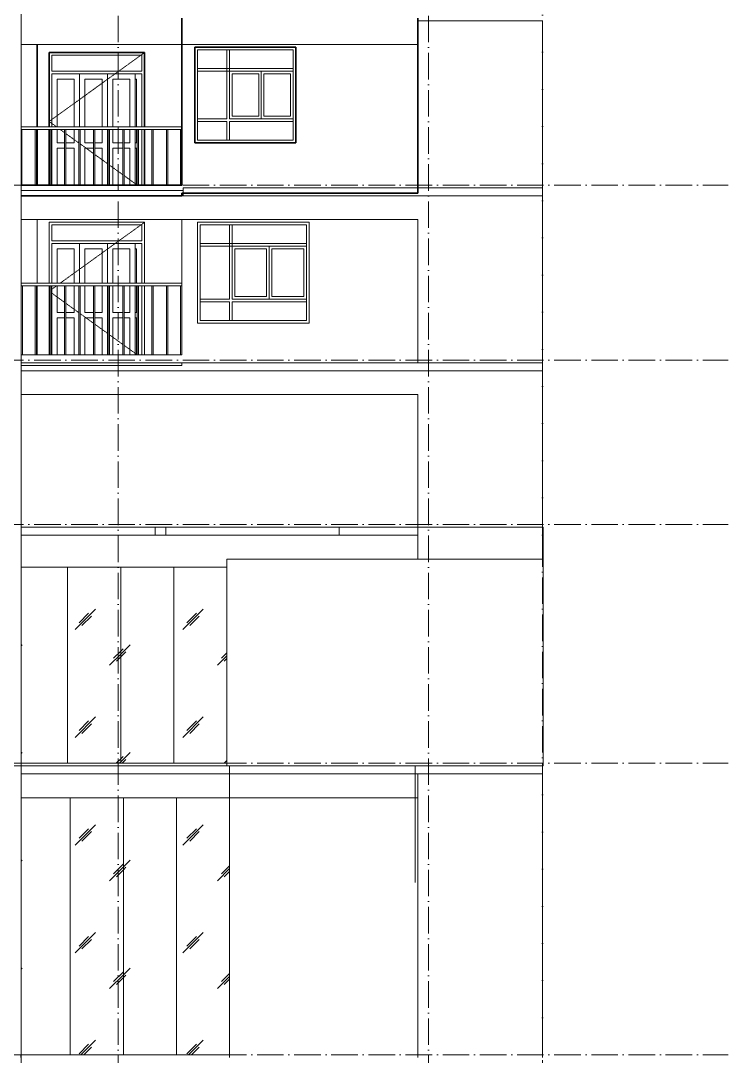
# Model space of a CAD drawing. Header units: millimetres. Extents: x -99196 to 12099, y -10111 to 93550.
# Drawn here: x -1335 to 11999, y 5475 to 25000 of the extents above; entities that cross this region are included whole.
import ezdxf
from ezdxf.xclip import XClip

# ---------------------------------------------------------------- set-up
doc = ezdxf.new("R2010")
doc.units = ezdxf.units.MM
doc.header["$XCLIPFRAME"] = 0
for name, pattern in [('Dash 1_16_', [3.175, 1.5875, -1.5875]), ('Dash 1_16__2_', [3.175, 1.5875, -1.5875]), ('Grid Line', [14, 10, -2, 0, -2])]:
    doc.linetypes.add(name, pattern=pattern)
for name, color, linetype, lineweight in [('CUA', 31, 'Continuous', 9), ('KINH', 152, 'Continuous', 5), ('NET CAT', 3, 'Continuous', 5), ('NET CATConcrete', 3, 'Continuous', 5), ('NET THAY 1', 41, 'Continuous', 5), ('NET THAY 2', 55, 'Continuous', 5), ('NET-THAY', 2, 'Continuous', 15), ('TRUC', 225, 'Continuous', 5)]:
    doc.layers.add(name, color=color, linetype=linetype, lineweight=lineweight)
pattern_1 = [(45, (-36758.4, 1401.6), (0, 2032), [253.59, -2620.09]), (45, (-36813.6, 1456.7), (0, 2032), [253.59, -2620.09]), (45, (-36889.5, 1325.7), (0, 2032), [546.2, -2327.48]), (45, (-38140.2, 2763), (0, 2032), [253.59, -2620.09]), (45, (-38195.4, 2818.2), (0, 2032), [253.59, -2620.09]), (45, (-38271.2, 2687.1), (0, 2032), [546.2, -2327.48])]

# ---------------------------------------------------------------- blocks, each defined once
blk = doc.blocks.new('System Panel - Glazed-V176-MẶT ĐỨNG 14-1')
at = {"layer": 'KINH'}
h = blk.add_hatch(dxfattribs=at)
h.set_pattern_fill('FP_1', color=256, style=0, pattern_type=2)
h.set_pattern_definition(pattern_1)
h.paths.add_polyline_path([(2599, 5500), (2599, 10350), (1599, 10350), (1599, 5500)], flags=0)
at = {"layer": 'KINH', "color": 250}
blk.add_line((1599, 10350), (1599, 5500), dxfattribs=at)
blk = doc.blocks.new('System Panel - Glazed-V177-MẶT ĐỨNG 14-1')
at = {"layer": 'KINH'}
h = blk.add_hatch(dxfattribs=at)
h.set_pattern_fill('FP_1', color=256, style=0, pattern_type=2)
h.set_pattern_definition(pattern_1)
h.paths.add_polyline_path([(1599, 5500), (1599, 10350), (599, 10350), (599, 5500)], flags=0)
at = {"layer": 'KINH', "color": 250}
for p, q in [((599, 10350), (599, 5500)), ((1599, 5500), (1599, 10350))]:
    blk.add_line(p, q, dxfattribs=at)
blk = doc.blocks.new('System Panel - Glazed-V178-MẶT ĐỨNG 14-1')
at = {"layer": 'KINH'}
h = blk.add_hatch(dxfattribs=at)
h.set_pattern_fill('FP_1', color=256, style=0, pattern_type=2)
h.set_pattern_definition(pattern_1)
h.paths.add_polyline_path([(599, 5500), (599, 10350), (-401, 10350), (-401, 5500)], flags=0)
at = {"layer": 'KINH', "color": 250}
for p, q in [((-401, 10350), (-401, 5500)), ((599, 5500), (599, 10350))]:
    blk.add_line(p, q, dxfattribs=at)
blk = doc.blocks.new('System Panel - Glazed-781629-MẶT ĐỨNG 14-1')
at = {"layer": 'KINH'}
h = blk.add_hatch(dxfattribs=at)
h.set_pattern_fill('FP_1', color=256, style=0, pattern_type=2)
h.set_pattern_definition(pattern_1)
h.paths.add_polyline_path([(-926, 5500), (-401, 5500), (-401, 10350), (-1326, 10350), (-1326, 5500)], flags=0)
at = {"layer": 'KINH', "color": 250}
blk.add_line((-401, 5500), (-401, 10350), dxfattribs=at)
blk = doc.blocks.new('System Panel - Glazed-V280-MẶT ĐỨNG 14-1')
at = {"layer": 'KINH'}
h = blk.add_hatch(dxfattribs=at)
h.set_pattern_fill('FP_1', color=256, style=0, pattern_type=2)
h.set_pattern_definition(pattern_1)
h.paths.add_polyline_path([(1549, 11000), (2549, 11000), (2549, 14700), (1549, 14700), (1549, 11358)], flags=0)
at = {"layer": 'KINH', "color": 250}
blk.add_line((1549, 14700), (1549, 11000), dxfattribs=at)
blk = doc.blocks.new('System Panel - Glazed-V281-MẶT ĐỨNG 14-1')
at = {"layer": 'KINH'}
h = blk.add_hatch(dxfattribs=at)
h.set_pattern_fill('FP_1', color=256, style=0, pattern_type=2)
h.set_pattern_definition(pattern_1)
h.paths.add_polyline_path([(549, 11000), (1549, 11000), (1549, 14700), (549, 14700), (549, 11358)], flags=0)
at = {"layer": 'KINH', "color": 250}
for p, q in [((549, 14700), (549, 11000)), ((1549, 11000), (1549, 14700))]:
    blk.add_line(p, q, dxfattribs=at)
blk = doc.blocks.new('System Panel - Glazed-V282-MẶT ĐỨNG 14-1')
at = {"layer": 'KINH'}
h = blk.add_hatch(dxfattribs=at)
h.set_pattern_fill('FP_1', color=256, style=0, pattern_type=2)
h.set_pattern_definition(pattern_1)
h.paths.add_polyline_path([(-451, 11000), (549, 11000), (549, 14700), (-451, 14700), (-451, 11358)], flags=0)
at = {"layer": 'KINH', "color": 250}
for p, q in [((-451, 14700), (-451, 11000)), ((549, 11000), (549, 14700))]:
    blk.add_line(p, q, dxfattribs=at)
blk = doc.blocks.new('System Panel - Glazed-622072-MẶT ĐỨNG 14-1')
at = {"layer": 'KINH'}
h = blk.add_hatch(dxfattribs=at)
h.set_pattern_fill('FP_1', color=256, style=0, pattern_type=2)
h.set_pattern_definition(pattern_1)
h.paths.add_polyline_path([(-451, 11000), (-451, 14700), (-1326, 14700), (-1326, 11000), (-926, 11000)], flags=0)
at = {"layer": 'KINH', "color": 250}
blk.add_line((-451, 11000), (-451, 14700), dxfattribs=at)
blk = doc.blocks.new('ALC1807-ASCENT PLAZA-TANG 1_2_rvt-1-MẶT ĐỨNG 14-1')
at = {"layer": 'NET-THAY', "color": 7}
for p, q in [((8499, 18550), (-1326, 18550)), ((8499, 15450), (8499, 18550)), ((-1326, 15450), (8499, 15450)), ((1199, 15300), (1199, 15450)), ((1399, 15450), (1399, 15300)), ((4667, 15450), (4667, 15300)), ((8499, 15450), (8509, 15450)), ((8509, 15450), (8509, 14850)), ((8509, 14850), (2549, 14850)), ((2549, 14850), (2549, 10950)), ((8509, 10950), (8509, 14850)), ((2549, 10950), (8509, 10950)), ((2599, 10950), (2599, 5500)), ((6099, 8750), (6099, 10950))]:
    blk.add_line(p, q, dxfattribs=at)
at = {"layer": 'NET-THAY', "color": 10, "lineweight": 9}
for p, q in [((-39351, 11000), (-1326, 11000)), ((-1326, 10950), (-39351, 10950)), ((-1326, 11000), (2549, 11000)), ((-1326, 11000), (-1326, 10950)), ((2549, 10950), (-1326, 10950)), ((-1335, 5500), (-1335, 5450)), ((-1326, 5500), (2600, 5500)), ((2600, 5450), (2600, 5500)), ((6099, 5500), (6149, 5500))]:
    blk.add_line(p, q, dxfattribs=at)
at = {"color": 10, "lineweight": 9}
for name in ['System Panel - Glazed-622072-MẶT ĐỨNG 14-1', 'System Panel - Glazed-V282-MẶT ĐỨNG 14-1', 'System Panel - Glazed-V281-MẶT ĐỨNG 14-1', 'System Panel - Glazed-V280-MẶT ĐỨNG 14-1', 'System Panel - Glazed-781629-MẶT ĐỨNG 14-1', 'System Panel - Glazed-V178-MẶT ĐỨNG 14-1', 'System Panel - Glazed-V177-MẶT ĐỨNG 14-1', 'System Panel - Glazed-V176-MẶT ĐỨNG 14-1']:
    blk.add_blockref(name, (0, 0), dxfattribs=at)
blk = doc.blocks.new('CUA LO GIA - CUA LO GIA 2-932890-MẶT ĐỨNG 14-1')
at = {"layer": 'CUA', "color": 10}
for p, q in [((999, 21200), (-801, 21200)), ((-801, 20050), (-801, 21200)), ((-751, 21150), (-751, 20850)), ((-751, 21150), (949, 21150)), ((949, 20850), (949, 21150)), ((999, 21200), (999, 20050)), ((949, 20850), (-751, 20850)), ((-751, 20800), (949, 20800)), ((-751, 20800), (-751, 20050)), ((-651, 20700), (-651, 20050)), ((-651, 20700), (-326, 20700)), ((-326, 20050), (-326, 20700)), ((-226, 20050), (-226, 20800)), ((299, 20800), (-226, 20800)), ((-126, 20700), (199, 20700)), ((-126, 20700), (-126, 20050)), ((199, 20050), (199, 20700)), ((299, 20800), (299, 20050)), ((824, 20800), (299, 20800)), ((299, 20050), (299, 20800)), ((399, 20700), (399, 20050)), ((399, 20700), (724, 20700)), ((724, 20050), (724, 20700)), ((824, 20800), (824, 20050)), ((824, 20700), (849, 20700)), ((849, 20050), (849, 20700)), ((949, 20050), (949, 20800)), ((-801, 18700), (-801, 20000)), ((-751, 20000), (-751, 18700)), ((-651, 20000), (-651, 19500)), ((-326, 19500), (-326, 20000)), ((-126, 20000), (-126, 19500)), ((199, 19500), (199, 20000)), ((299, 20000), (299, 18700)), ((299, 18700), (299, 20000)), ((399, 20000), (399, 19500)), ((724, 19500), (724, 20000)), ((824, 20000), (824, 18700)), ((849, 19500), (849, 20000)), ((949, 18700), (949, 20000)), ((999, 20000), (999, 18700)), ((-651, 19500), (-513, 19500)), ((-513, 19400), (-651, 19400)), ((-651, 19400), (-651, 18700)), ((-488, 19500), (-326, 19500)), ((-326, 19400), (-488, 19400)), ((-326, 18700), (-326, 19400)), ((-126, 19500), (37, 19500)), ((-126, 19400), (-126, 18700)), ((37, 19400), (-126, 19400)), ((62, 19500), (199, 19500)), ((199, 19400), (62, 19400)), ((199, 18700), (199, 19400)), ((399, 19500), (587, 19500)), ((587, 19400), (399, 19400)), ((399, 19400), (399, 18700)), ((612, 19500), (724, 19500)), ((724, 19400), (612, 19400)), ((724, 18700), (724, 19400)), ((824, 19500), (849, 19500)), ((849, 19400), (824, 19400)), ((849, 18700), (849, 19400))]:
    blk.add_line(p, q, dxfattribs=at)
at = {"layer": 'CUA', "color": 250, "linetype": 'Dash 1_16_', "lineweight": 5}
for p, q in [((-593, 20050), (999, 21200)), ((-763, 19927), (-662, 20000)), ((-801, 19900), (-788, 19909)), ((-801, 19900), (-788, 19891)), ((-763, 19873), (-513, 19692)), ((-488, 19674), (-238, 19494)), ((-213, 19476), (37, 19295)), ((62, 19277), (312, 19097)), ((337, 19078), (587, 18898)), ((612, 18880), (861, 18700))]:
    blk.add_line(p, q, dxfattribs=at)
blk = doc.blocks.new('X-PHONG NGU 2 - X-PHONG NGU 2_Recovery_-932889-MẶT ĐỨNG 14-1')
at = {"layer": 'CUA', "color": 10}
for p, q in [((1999, 21200), (1999, 19300)), ((4099, 21200), (1999, 21200)), ((2049, 21150), (4049, 21150)), ((2049, 19350), (2049, 21150)), ((2649, 21150), (2599, 21150)), ((2599, 21150), (2599, 19750)), ((2649, 19750), (2649, 21150)), ((4049, 21150), (4049, 19350)), ((4099, 19300), (4099, 21200)), ((4049, 20800), (2049, 20800)), ((2049, 20800), (2049, 20750)), ((2049, 20750), (4049, 20750)), ((3349, 20750), (2649, 20750)), ((2649, 20750), (2649, 19750)), ((2699, 19800), (2699, 20700)), ((2699, 20700), (3299, 20700)), ((3299, 20700), (3299, 19800)), ((3349, 19750), (3349, 20750)), ((3399, 20700), (3999, 20700)), ((3399, 19800), (3399, 20700)), ((3999, 20700), (3999, 19800)), ((4049, 20750), (4049, 20800)), ((2599, 19750), (2049, 19750)), ((2049, 19750), (2049, 19700)), ((2649, 19750), (3349, 19750)), ((4049, 19750), (2649, 19750)), ((3299, 19800), (2699, 19800)), ((3999, 19800), (3399, 19800)), ((4049, 19700), (4049, 19750)), ((2049, 19700), (2599, 19700)), ((2599, 19700), (2599, 19350)), ((2649, 19350), (2649, 19700)), ((2649, 19700), (4049, 19700)), ((4049, 19350), (2049, 19350)), ((2599, 19350), (2649, 19350)), ((1999, 19300), (4099, 19300))]:
    blk.add_line(p, q, dxfattribs=at)
blk = doc.blocks.new('Railing - 25mm-924614-MẶT ĐỨNG 14-1')
at = {"layer": 'NET THAY 2', "color": 250}
for p, q in [((-1063, 18700), (-1063, 20000)), ((-1038, 20000), (-1038, 18700))]:
    blk.add_line(p, q, dxfattribs=at)
blk = doc.blocks.new('Railing - 25mm-V349-MẶT ĐỨNG 14-1')
at = {"layer": 'NET THAY 2', "color": 250}
blk.add_line((-1301, 20000), (-1301, 18700), dxfattribs=at)
blk = doc.blocks.new('Railing - 25mm-V350-MẶT ĐỨNG 14-1')
at = {"layer": 'NET THAY 2', "color": 250}
blk.add_line((1674, 18700), (1674, 20000), dxfattribs=at)
blk = doc.blocks.new('Railing - Railing-933824-MẶT ĐỨNG 14-1')
for name, p in [('Railing - 25mm-V349-MẶT ĐỨNG 14-1', (0, 0)), ('Railing - 25mm-924614-MẶT ĐỨNG 14-1', (0, 0)), ('Railing - 25mm-924614-MẶT ĐỨNG 14-1', (275, 0)), ('Railing - 25mm-924614-MẶT ĐỨNG 14-1', (550, 0)), ('Railing - 25mm-924614-MẶT ĐỨNG 14-1', (825, 0)), ('Railing - 25mm-924614-MẶT ĐỨNG 14-1', (1100, 0)), ('Railing - 25mm-924614-MẶT ĐỨNG 14-1', (1375, 0)), ('Railing - 25mm-924614-MẶT ĐỨNG 14-1', (1650, 0)), ('Railing - 25mm-924614-MẶT ĐỨNG 14-1', (1925, 0)), ('Railing - 25mm-924614-MẶT ĐỨNG 14-1', (2200, 0)), ('Railing - 25mm-924614-MẶT ĐỨNG 14-1', (2475, 0)), ('Railing - 25mm-V350-MẶT ĐỨNG 14-1', (0, 0))]:
    blk.add_blockref(name, p)
blk = doc.blocks.new('Top Rail Type - Top Rail_Internal_-933827-MẶT ĐỨNG 14-1')
at = {"layer": 'NET THAY 1', "color": 250}
for p, q in [((1699, 20050), (-1326, 20050)), ((-1326, 20000), (1699, 20000))]:
    blk.add_line(p, q, dxfattribs=at)
blk = doc.blocks.new('ALC1807-ASCENT PLAZA-TANG DIEN HINH_rvt-1-MẶT ĐỨNG 14-1')
at = {"layer": 'NET-THAY', "color": 7}
for p, q in [((-1026, 20050), (-1026, 21250)), ((-801, 20050), (-801, 21200)), ((-801, 21200), (999, 21200)), ((999, 21200), (999, 20050)), ((6149, 21250), (1699, 21250)), ((1699, 21250), (1699, 18700)), ((1999, 19300), (1999, 21200)), ((1999, 21200), (4099, 21200)), ((4099, 21200), (4099, 19300)), ((6149, 18550), (6149, 21250)), ((-1026, 18700), (-1026, 20000)), ((-801, 18700), (-801, 20000)), ((999, 20000), (999, 18700)), ((4099, 19300), (1999, 19300)), ((1699, 18700), (-1326, 18700)), ((1699, 18550), (6149, 18550)), ((1699, 18500), (1699, 18550)), ((-1326, 18500), (1699, 18500))]:
    blk.add_line(p, q, dxfattribs=at)
at = {"lineweight": 15}
for name in ['CUA LO GIA - CUA LO GIA 2-932890-MẶT ĐỨNG 14-1', 'X-PHONG NGU 2 - X-PHONG NGU 2_Recovery_-932889-MẶT ĐỨNG 14-1', 'Top Rail Type - Top Rail_Internal_-933827-MẶT ĐỨNG 14-1', 'Railing - Railing-933824-MẶT ĐỨNG 14-1']:
    blk.add_blockref(name, (0, 0), dxfattribs=at)
blk = doc.blocks.new('CUA LO GIA - CUA LO GIA 2-194949-MẶT ĐỨNG 14-1')
at = {"layer": 'CUA', "color": 90, "linetype": 'Dash 1_16__2_'}
for p, q in [((-801, 23100), (999, 24400)), ((-801, 23100), (-662, 23000)), ((-593, 22950), (-513, 22892)), ((-488, 22874), (-238, 22694)), ((-213, 22676), (37, 22495)), ((62, 22477), (312, 22297)), ((337, 22278), (587, 22098)), ((612, 22080), (861, 21900))]:
    blk.add_line(p, q, dxfattribs=at)
at = {"layer": 'CUA', "color": 90}
for p, q in [((999, 24400), (-801, 24400)), ((-801, 23000), (-801, 24400)), ((-751, 24350), (-751, 24050)), ((-751, 24350), (949, 24350)), ((949, 24050), (949, 24350)), ((999, 24400), (999, 23000)), ((949, 24050), (-751, 24050)), ((-751, 24000), (949, 24000)), ((-751, 24000), (-751, 23000)), ((-651, 23900), (-651, 23000)), ((-651, 23900), (-326, 23900)), ((-326, 23000), (-326, 23900)), ((-226, 23000), (-226, 24000)), ((299, 24000), (-226, 24000)), ((-126, 23900), (199, 23900)), ((-126, 23900), (-126, 23000)), ((199, 23000), (199, 23900)), ((299, 24000), (299, 23000)), ((824, 24000), (299, 24000)), ((299, 23000), (299, 24000)), ((399, 23900), (399, 23000)), ((399, 23900), (724, 23900)), ((724, 23000), (724, 23900)), ((824, 24000), (824, 23000)), ((824, 23900), (849, 23900)), ((849, 23000), (849, 23900)), ((949, 23000), (949, 24000)), ((-801, 21900), (-801, 22950)), ((-751, 22950), (-751, 21900)), ((-651, 22950), (-651, 22700)), ((-326, 22700), (-326, 22950)), ((-126, 22950), (-126, 22700)), ((199, 22700), (199, 22950)), ((299, 22950), (299, 21900)), ((299, 21900), (299, 22950)), ((399, 22950), (399, 22700)), ((724, 22700), (724, 22950)), ((824, 22950), (824, 21900)), ((849, 22700), (849, 22950)), ((949, 21900), (949, 22950)), ((999, 22950), (999, 21900)), ((-651, 22700), (-513, 22700)), ((-488, 22700), (-326, 22700)), ((-126, 22700), (37, 22700)), ((62, 22700), (199, 22700)), ((399, 22700), (587, 22700)), ((612, 22700), (724, 22700)), ((824, 22700), (849, 22700)), ((-513, 22600), (-651, 22600)), ((-651, 22600), (-651, 21900)), ((-326, 22600), (-488, 22600)), ((-326, 21900), (-326, 22600)), ((-126, 22600), (-126, 21900)), ((37, 22600), (-126, 22600)), ((199, 22600), (62, 22600)), ((199, 21900), (199, 22600)), ((587, 22600), (399, 22600)), ((399, 22600), (399, 21900)), ((724, 22600), (612, 22600)), ((724, 21900), (724, 22600)), ((849, 22600), (824, 22600)), ((849, 21900), (849, 22600))]:
    blk.add_line(p, q, dxfattribs=at)
blk = doc.blocks.new('X-PHONG NGU 2 - X-PHONG NGU 2_Recovery_ 4-220489-MẶT ĐỨNG 14-1')
at = {"layer": 'CUA', "color": 90}
for p, q in [((1949, 24500), (1949, 22700)), ((3849, 24500), (1949, 24500)), ((1999, 24450), (3799, 24450)), ((1999, 22750), (1999, 24450)), ((2599, 24450), (2549, 24450)), ((2549, 24450), (2549, 23150)), ((2599, 23150), (2599, 24450)), ((3799, 24450), (3799, 22750)), ((3849, 22700), (3849, 24500)), ((3799, 24100), (1999, 24100)), ((1999, 24100), (1999, 24050)), ((1999, 24050), (3799, 24050)), ((3199, 24050), (2599, 24050)), ((2599, 24050), (2599, 23150)), ((3199, 23150), (3199, 24050)), ((3799, 24050), (3799, 24100)), ((2649, 23200), (2649, 24000)), ((2649, 24000), (3149, 24000)), ((3149, 24000), (3149, 23200)), ((3249, 24000), (3749, 24000)), ((3249, 23200), (3249, 24000)), ((3749, 24000), (3749, 23200)), ((2549, 23150), (1999, 23150)), ((1999, 23150), (1999, 23100)), ((1999, 23100), (2549, 23100)), ((2549, 23100), (2549, 22750)), ((3799, 23150), (2599, 23150)), ((2599, 23150), (3199, 23150)), ((2599, 22750), (2599, 23100)), ((2599, 23100), (3799, 23100)), ((3149, 23200), (2649, 23200)), ((3749, 23200), (3249, 23200)), ((3799, 23100), (3799, 23150)), ((1949, 22700), (3849, 22700)), ((3799, 22750), (1999, 22750)), ((2549, 22750), (2599, 22750))]:
    blk.add_line(p, q, dxfattribs=at)
blk = doc.blocks.new('Railing - 25mm-77671-MẶT ĐỨNG 14-1')
at = {"layer": 'NET THAY 2', "color": 90, "lineweight": 9}
blk.add_line((-1313, 22950), (-1313, 21900), dxfattribs=at)
blk = doc.blocks.new('Railing - 25mm-V354-MẶT ĐỨNG 14-1')
at = {"layer": 'NET THAY 2', "color": 90, "lineweight": 9}
for p, q in [((-1063, 21900), (-1063, 22950)), ((-1038, 22950), (-1038, 21900))]:
    blk.add_line(p, q, dxfattribs=at)
blk = doc.blocks.new('Railing - 25mm-V355-MẶT ĐỨNG 14-1')
at = {"layer": 'NET THAY 2', "color": 90, "lineweight": 9}
blk.add_line((1674, 21900), (1674, 22950), dxfattribs=at)
blk = doc.blocks.new('Railing - Railing-224934-MẶT ĐỨNG 14-1')
for name, p in [('Railing - 25mm-77671-MẶT ĐỨNG 14-1', (0, 0)), ('Railing - 25mm-V354-MẶT ĐỨNG 14-1', (0, 0)), ('Railing - 25mm-V354-MẶT ĐỨNG 14-1', (275, 0)), ('Railing - 25mm-V354-MẶT ĐỨNG 14-1', (550, 0)), ('Railing - 25mm-V354-MẶT ĐỨNG 14-1', (825, 0)), ('Railing - 25mm-V354-MẶT ĐỨNG 14-1', (1100, 0)), ('Railing - 25mm-V354-MẶT ĐỨNG 14-1', (1375, 0)), ('Railing - 25mm-V354-MẶT ĐỨNG 14-1', (1650, 0)), ('Railing - 25mm-V354-MẶT ĐỨNG 14-1', (1925, 0)), ('Railing - 25mm-V354-MẶT ĐỨNG 14-1', (2200, 0)), ('Railing - 25mm-V354-MẶT ĐỨNG 14-1', (2475, 0)), ('Railing - 25mm-V355-MẶT ĐỨNG 14-1', (0, 0))]:
    blk.add_blockref(name, p)
blk = doc.blocks.new('Top Rail Type - Top Rail_Internal_-224935-MẶT ĐỨNG 14-1')
at = {"layer": 'NET THAY 1', "color": 90, "lineweight": 9}
for p, q in [((1699, 23000), (-1326, 23000)), ((-1326, 22950), (1699, 22950))]:
    blk.add_line(p, q, dxfattribs=at)
blk = doc.blocks.new('ALC1807-ASCENT PLAZA-TANG DIEN HINH-TANG 5_rvt-1-MẶT ĐỨNG 14-1')
at = {"layer": 'NET-THAY', "color": 50, "lineweight": 35}
for p, q in [((1699, 21900), (1699, 25050)), ((6149, 21750), (6149, 25050)), ((-1026, 23000), (-1026, 24550)), ((1949, 22700), (1949, 24500)), ((1949, 24500), (3849, 24500)), ((3849, 24500), (3849, 22700)), ((-801, 23000), (-801, 24400)), ((-801, 24400), (999, 24400)), ((999, 24400), (999, 23000)), ((-1026, 21900), (-1026, 22950)), ((-801, 21900), (-801, 22950)), ((999, 22950), (999, 21900)), ((3849, 22700), (1949, 22700)), ((1699, 21900), (-1326, 21900)), ((-1326, 21700), (1699, 21700)), ((1899, 21750), (1699, 21750)), ((1699, 21700), (1699, 21750)), ((1899, 21750), (6149, 21750))]:
    blk.add_line(p, q, dxfattribs=at)
at = {"color": 50, "lineweight": 35}
for name in ['X-PHONG NGU 2 - X-PHONG NGU 2_Recovery_ 4-220489-MẶT ĐỨNG 14-1', 'CUA LO GIA - CUA LO GIA 2-194949-MẶT ĐỨNG 14-1', 'Top Rail Type - Top Rail_Internal_-224935-MẶT ĐỨNG 14-1', 'Railing - Railing-224934-MẶT ĐỨNG 14-1']:
    blk.add_blockref(name, (0, 0), dxfattribs=at)

msp = doc.modelspace()

# ---------------------------------------------------------------- linework, layer by layer
at = {"layer": 'NET CAT'}
for p, q in [((-1325.5, 81250), (-1325.5, -50)), ((6149.5, 25000), (8499.5, 25000)), ((8499.5, 25000), (8499.5, 21850)), ((6149.5, 21850), (6149.5, 24550)), ((8499.5, 21850), (6149.5, 21850)), ((6149.5, 21700), (8499.5, 21700)), ((8499.5, 21700), (8499.5, 18850)), ((6149.5, 18550), (6149.5, 21250)), ((8499.5, 18850), (8499.5, 18550)), ((8499.5, 18550), (6149.5, 18550)), ((6149.5, 18400), (8499.5, 18400)), ((8499.5, 18400), (8499.5, 18250)), ((8499.5, 18250), (8499.5, 14850)), ((6149.5, 14850), (6149.5, 17950)), ((6149.5, 10800), (8499.5, 10800)), ((6149.5, 5450), (6149.5, 10800)), ((8499.5, 10800), (8499.5, 5450))]:
    msp.add_line(p, q, dxfattribs=at)
at = {"layer": 'NET CATConcrete'}
for p, q in [((1724.5, 24550), (-1325.5, 24550)), ((6149.5, 24550), (1724.5, 24550)), ((1724.5, 21700), (-1325.5, 21700)), ((6149.5, 21700), (1724.5, 21700)), ((1724.5, 21250), (-1325.5, 21250)), ((6149.5, 21250), (1724.5, 21250)), ((5999.5, 18400), (-1325.5, 18400)), ((6149.5, 18400), (5999.5, 18400)), ((-1325.5, 17950), (5999.5, 17950)), ((5999.5, 17950), (6149.5, 17950)), ((-1325.5, 15300), (5999.5, 15300)), ((5999.5, 15300), (6149.5, 15300)), ((6149.5, 14850), (6149.5, 15300)), ((-1325.5, 14700), (2549.5, 14700)), ((5999.5, 10800), (-1325.5, 10800)), ((6149.5, 10800), (5999.5, 10800)), ((6149.5, 10350), (6149.5, 10800)), ((-1325.5, 10350), (5999.5, 10350)), ((5999.5, 10350), (6149.5, 10350))]:
    msp.add_line(p, q, dxfattribs=at)
at = {"layer": 'NET-THAY', "lineweight": 9}
for p, q in [((-1325.5, 21800), (1724.5, 21800)), ((8499.5, 21700), (-1325.5, 21700)), ((1724.5, 21850), (8499.5, 21850)), ((1724.5, 21850), (1724.5, 21700)), ((8499.5, 21850), (8499.5, 21700)), ((-1325.5, 18550), (8499.5, 18550)), ((8499.5, 18550), (8499.5, 18400)), ((8499.5, 18400), (-1325.5, 18400)), ((-1325.5, 10950), (2549.5, 10950)), ((8499.5, 10950), (8499.5, 10800)), ((8499.5, 10800), (-1325.5, 10800))]:
    msp.add_line(p, q, dxfattribs=at)
at = {"layer": 'TRUC', "linetype": 'Grid Line', "ltscale": 50}
for p, q in [((499.5, -6911.3), (499.5, 91838.4)), ((6349.5, -6911.3), (6349.5, 91838.4)), ((8499.5, -4900), (8499.5, 91838.4)), ((-99096.4, 21900), (11999.5, 21900)), ((-99096.4, 18600), (11999.5, 18600)), ((-99096.4, 15500), (11999.5, 15500)), ((-99096.4, 11000), (11999.5, 11000)), ((-99096.4, 5500), (11999.5, 5500))]:
    msp.add_line(p, q, dxfattribs=at)

# ---------------------------------------------------------------- block references
at = {"lineweight": 5}
for name in ['ALC1807-ASCENT PLAZA-TANG DIEN HINH-TANG 5_rvt-1-MẶT ĐỨNG 14-1', 'ALC1807-ASCENT PLAZA-TANG DIEN HINH_rvt-1-MẶT ĐỨNG 14-1']:
    msp.add_blockref(name, (0, 0), dxfattribs=at)
ref = msp.add_blockref('ALC1807-ASCENT PLAZA-TANG 1_2_rvt-1-MẶT ĐỨNG 14-1', (0, 0), dxfattribs=at)
XClip(ref).set_block_clipping_path([(-97229.9352338679, -1200), (11999.4757495321, 93768.975705676)])

doc.saveas('drawing.dxf')
